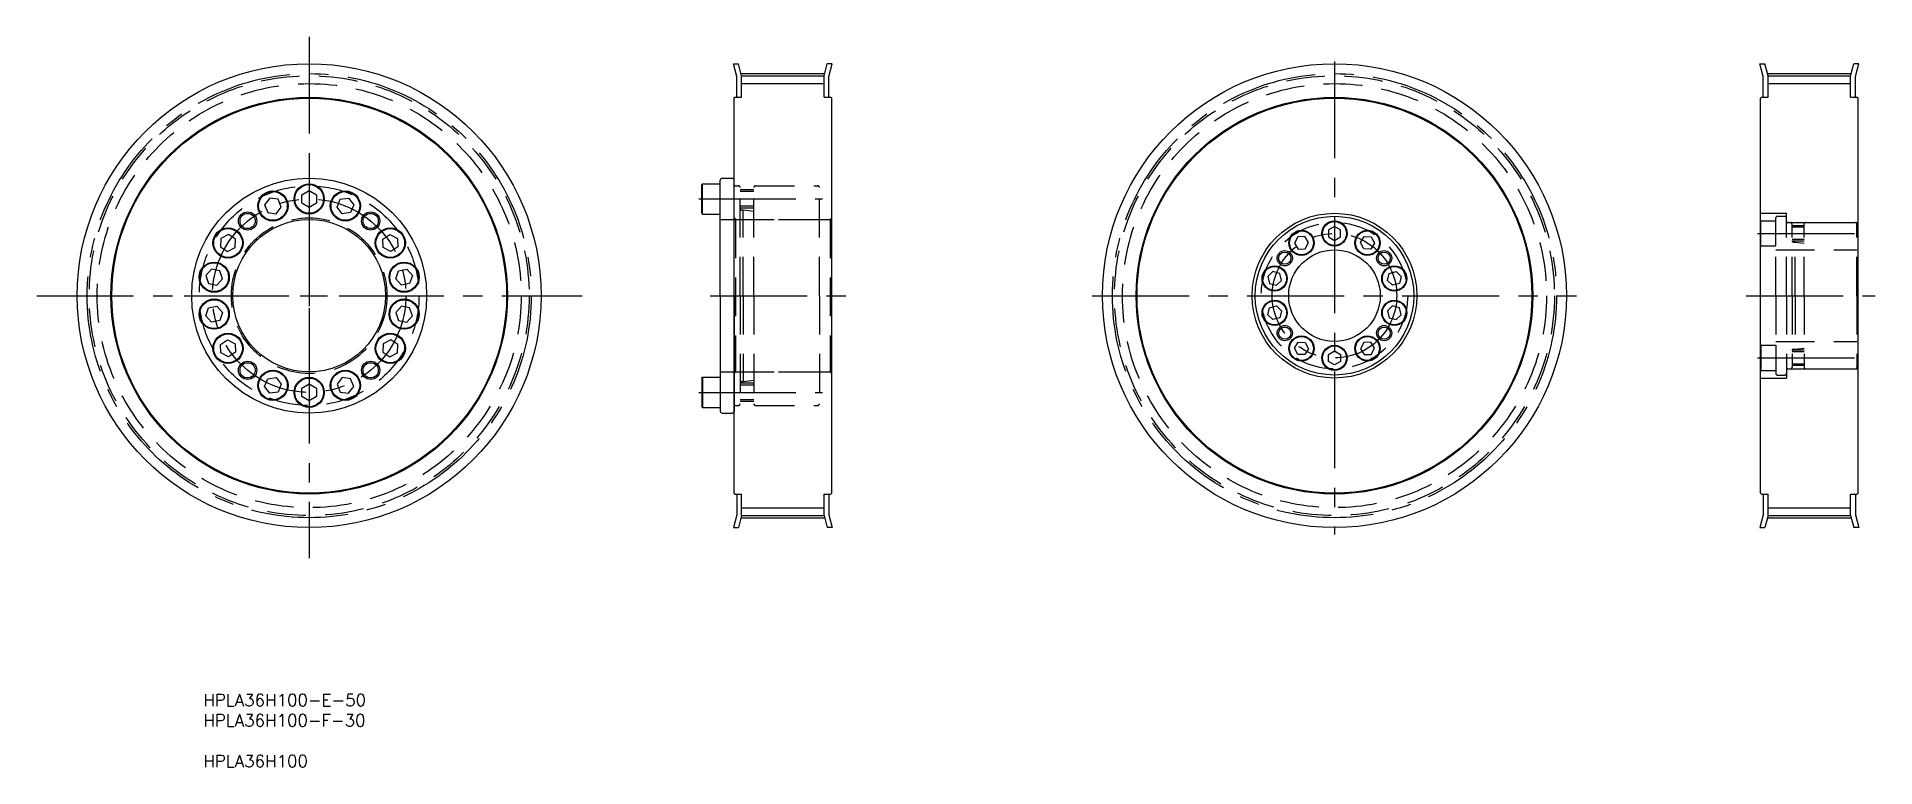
# Model space of a CAD drawing. Extents: x -40 to 563, y -52 to 187.
import ezdxf

# ---------------------------------------------------------------- set-up
doc = ezdxf.new("R2010")
doc.units = 0
doc.linetypes.add('CENTER', pattern=[50.8, 31.75, -6.35, 6.35, -6.35])
doc.linetypes.add('DASHED', pattern=[19.05, 12.7, -6.35])
doc.layers.get('0').update_dxf_attribs({"linetype": 'CONTINUOUS'})
doc.layers.add('CENTER', color=1, linetype='CENTER')
doc.styles.add('MISUMI', font='txt.shx')

# ---------------------------------------------------------------- blocks, each defined once
blk = doc.blocks.new('*U6')
at = {"color": 7, "linetype": 'CONTINUOUS', "style": 'MISUMI'}
for s, p in [('HPLA36H100-E-50', (15.05, -32.4)), ('HPLA36H100-F-30', (15.05, -39.06)), ('HPLA36H100', (15.05, -52.4))]:
    blk.add_text(s, height=4, dxfattribs=at).set_placement(p)

msp = doc.modelspace()

# ---------------------------------------------------------------- linework, layer by layer
at = {"color": 7, "linetype": 'CONTINUOUS'}
for p, q in [((188.76, 178.14), (190.41, 178.14)), ((189.86, 174.01), (188.76, 178.14)), ((191.46, 174.22), (190.41, 178.14)), ((218.46, 174.22), (219.51, 178.14)), ((221.17, 178.14), (219.51, 178.14)), ((220.06, 174.01), (221.17, 178.14)), ((525.17, 178.14), (526.82, 178.14)), ((526.28, 174.01), (525.17, 178.14)), ((527.88, 174.22), (526.82, 178.14)), ((554.88, 174.22), (555.93, 178.14)), ((557.58, 178.14), (555.93, 178.14)), ((556.48, 174.01), (557.58, 178.14)), ((189.86, 167.14), (189.86, 174.01)), ((191.46, 167.14), (191.46, 174.22)), ((191.46, 174.22), (218.46, 174.22)), ((218.46, 167.14), (218.46, 174.22)), ((220.06, 167.14), (220.06, 174.01)), ((526.28, 167.14), (526.28, 174.01)), ((527.88, 167.14), (527.88, 174.22)), ((527.88, 174.22), (554.88, 174.22)), ((554.88, 167.14), (554.88, 174.22)), ((556.48, 167.14), (556.48, 174.01)), ((188.96, 166.84), (189.26, 167.14)), ((188.96, 37.44), (188.96, 166.84)), ((189.26, 167.14), (191.46, 167.14)), ((218.46, 167.14), (220.66, 167.14)), ((220.66, 167.14), (220.96, 166.84)), ((220.96, 37.44), (220.96, 166.84)), ((525.38, 166.84), (525.68, 167.14)), ((525.38, 37.44), (525.38, 166.84)), ((525.68, 167.14), (527.88, 167.14)), ((554.88, 167.14), (557.08, 167.14)), ((557.08, 167.14), (557.38, 166.84)), ((557.38, 37.44), (557.38, 166.84)), ((178.46, 138.55), (178.6, 138.79)), ((178.6, 128.89), (178.6, 138.79)), ((178.6, 138.79), (184.46, 138.79)), ((184.46, 102.14), (184.46, 140.04)), ((184.46, 128.89), (184.46, 138.79)), ((185.06, 140.64), (188.36, 140.64)), ((188.96, 102.14), (188.96, 140.04)), ((36.81, 134.11), (35.11, 131.92)), ((39.56, 133.72), (36.81, 134.11)), ((38.19, 133.91), (38.19, 133.91)), ((38.87, 133.82), (38.87, 133.82)), ((40.6, 131.15), (39.56, 133.72)), ((47.33, 135.23), (49.73, 136.62)), ((47.33, 132.46), (47.33, 135.23)), ((49.73, 136.62), (52.13, 135.23)), ((52.13, 135.23), (52.13, 132.46)), ((58.86, 131.15), (59.9, 133.72)), ((59.9, 133.72), (62.64, 134.11)), ((62.64, 134.11), (64.35, 131.92)), ((178.46, 129.14), (178.46, 138.55)), ((184.46, 130.84), (184.46, 136.84)), ((35.11, 131.92), (36.15, 129.35)), ((36.15, 129.35), (38.89, 128.97)), ((38.89, 128.97), (40.6, 131.15)), ((49.73, 131.07), (47.33, 132.46)), ((52.13, 132.46), (49.73, 131.07)), ((60.56, 128.97), (58.86, 131.15)), ((63.31, 129.35), (60.56, 128.97)), ((64.35, 131.92), (63.31, 129.35)), ((178.46, 129.14), (178.6, 128.89)), ((178.6, 128.89), (184.46, 128.89)), ((20.82, 120.92), (20.67, 118.15)), ((23.29, 122.18), (20.82, 120.92)), ((25.61, 120.67), (23.29, 122.18)), ((25.47, 117.9), (25.61, 120.67)), ((73.84, 120.67), (76.17, 122.18)), ((73.99, 117.9), (73.84, 120.67)), ((76.17, 122.18), (78.64, 120.92)), ((78.64, 120.92), (78.78, 118.15)), ((373.7, 121.4), (372.62, 119.36)), ((376.01, 121.48), (373.7, 121.4)), ((377.24, 119.53), (376.01, 121.48)), ((385.74, 124.85), (383.74, 123.7)), ((383.74, 123.7), (383.74, 121.39)), ((383.74, 121.39), (385.74, 120.24)), ((387.74, 123.7), (385.74, 124.85)), ((385.74, 120.24), (387.74, 121.39)), ((387.74, 121.39), (387.74, 123.7)), ((394.24, 119.53), (395.46, 121.48)), ((395.46, 121.48), (397.77, 121.4)), ((397.77, 121.4), (398.86, 119.36)), ((20.67, 118.15), (23, 116.64)), ((23, 116.64), (25.47, 117.9)), ((76.46, 116.64), (73.99, 117.9)), ((78.78, 118.15), (76.46, 116.64)), ((372.62, 119.36), (373.84, 117.41)), ((373.84, 117.41), (376.15, 117.49)), ((376.15, 117.49), (377.24, 119.53)), ((395.32, 117.49), (394.24, 119.53)), ((397.63, 117.41), (395.32, 117.49)), ((398.86, 119.36), (397.63, 117.41)), ((17.71, 110.81), (15.89, 108.72)), ((15.89, 108.72), (16.79, 106.1)), ((20.43, 110.28), (17.71, 110.81)), ((21.33, 107.66), (20.43, 110.28)), ((78.13, 107.66), (79.03, 110.28)), ((79.03, 110.28), (81.75, 110.81)), ((81.75, 110.81), (83.57, 108.72)), ((83.57, 108.72), (82.66, 106.1)), ((365.57, 110.01), (363.91, 108.4)), ((367.79, 109.37), (365.57, 110.01)), ((368.35, 107.13), (367.79, 109.37)), ((403.13, 107.13), (403.69, 109.37)), ((403.69, 109.37), (405.91, 110.01)), ((405.91, 110.01), (407.57, 108.4)), ((16.79, 106.1), (19.51, 105.57)), ((19.51, 105.57), (21.33, 107.66)), ((79.94, 105.57), (78.13, 107.66)), ((82.66, 106.1), (79.94, 105.57)), ((363.91, 108.4), (364.47, 106.16)), ((364.47, 106.16), (366.69, 105.53)), ((366.69, 105.53), (368.35, 107.13)), ((404.79, 105.53), (403.13, 107.13)), ((407.01, 106.16), (404.79, 105.53)), ((407.57, 108.4), (407.01, 106.16)), ((15.89, 95.57), (16.79, 98.19)), ((16.79, 98.19), (19.51, 98.72)), ((19.51, 98.72), (21.33, 96.62)), ((21.33, 96.62), (20.43, 94)), ((79.94, 98.72), (78.13, 96.62)), ((78.13, 96.62), (79.03, 94)), ((82.66, 98.19), (79.94, 98.72)), ((83.57, 95.57), (82.66, 98.19)), ((184.46, 102.14), (184.46, 64.24)), ((188.96, 102.14), (188.96, 64.24)), ((363.91, 95.88), (364.47, 98.13)), ((364.47, 98.13), (366.69, 98.76)), ((366.69, 98.76), (368.35, 97.16)), ((368.35, 97.16), (367.79, 94.92)), ((404.79, 98.76), (403.13, 97.16)), ((403.13, 97.16), (403.69, 94.92)), ((407.01, 98.13), (404.79, 98.76)), ((407.57, 95.88), (407.01, 98.13)), ((17.71, 93.48), (15.89, 95.57)), ((20.43, 94), (17.71, 93.48)), ((79.03, 94), (81.75, 93.48)), ((81.75, 93.48), (83.57, 95.57)), ((365.57, 94.28), (363.91, 95.88)), ((367.79, 94.92), (365.57, 94.28)), ((403.69, 94.92), (405.91, 94.28)), ((405.91, 94.28), (407.57, 95.88)), ((20.67, 86.14), (23, 87.65)), ((20.82, 83.37), (20.67, 86.14)), ((23, 87.65), (25.47, 86.39)), ((25.47, 86.39), (25.61, 83.62)), ((73.99, 86.39), (73.84, 83.62)), ((76.46, 87.65), (73.99, 86.39)), ((78.78, 86.14), (76.46, 87.65)), ((78.64, 83.37), (78.78, 86.14)), ((372.62, 84.92), (373.84, 86.88)), ((373.7, 82.89), (372.62, 84.92)), ((373.84, 86.88), (376.15, 86.8)), ((377.24, 84.76), (376.01, 82.81)), ((376.15, 86.8), (377.24, 84.76)), ((395.32, 86.8), (394.24, 84.76)), ((394.24, 84.76), (395.46, 82.81)), ((397.63, 86.88), (395.32, 86.8)), ((398.86, 84.92), (397.63, 86.88)), ((397.77, 82.89), (398.86, 84.92)), ((23.29, 82.11), (20.82, 83.37)), ((25.61, 83.62), (23.29, 82.11)), ((73.84, 83.62), (76.17, 82.11)), ((76.17, 82.11), (78.64, 83.37)), ((376.01, 82.81), (373.7, 82.89)), ((383.74, 82.9), (385.74, 84.05)), ((383.74, 80.59), (383.74, 82.9)), ((385.74, 79.44), (383.74, 80.59)), ((385.74, 84.05), (387.74, 82.9)), ((387.74, 80.59), (385.74, 79.44)), ((387.74, 82.9), (387.74, 80.59)), ((395.46, 82.81), (397.77, 82.89)), ((35.11, 72.37), (36.15, 74.94)), ((36.81, 70.18), (35.11, 72.37)), ((36.15, 74.94), (38.89, 75.32)), ((38.89, 75.32), (40.6, 73.14)), ((40.6, 73.14), (39.56, 70.57)), ((47.33, 71.83), (49.73, 73.22)), ((49.73, 73.22), (52.13, 71.83)), ((60.56, 75.32), (58.86, 73.14)), ((58.86, 73.14), (59.9, 70.57)), ((63.31, 74.94), (60.56, 75.32)), ((62.64, 70.18), (64.35, 72.37)), ((64.35, 72.37), (63.31, 74.94)), ((178.46, 75.15), (178.6, 75.39)), ((178.46, 75.15), (178.46, 65.74)), ((178.6, 75.39), (178.6, 65.49)), ((178.6, 75.39), (184.46, 75.39)), ((184.46, 75.39), (184.46, 65.49)), ((184.46, 73.44), (184.46, 67.44)), ((39.56, 70.57), (36.81, 70.18)), ((47.33, 69.06), (47.33, 71.83)), ((49.73, 67.67), (47.33, 69.06)), ((52.13, 69.06), (49.73, 67.67)), ((52.13, 71.83), (52.13, 69.06)), ((59.9, 70.57), (62.64, 70.18)), ((178.46, 65.74), (178.6, 65.49)), ((178.6, 65.49), (184.46, 65.49)), ((185.06, 63.64), (188.36, 63.64)), ((189.26, 37.14), (188.96, 37.44)), ((189.26, 37.14), (191.46, 37.14)), ((189.86, 37.14), (189.86, 30.28)), ((191.46, 30.06), (191.46, 37.14)), ((218.46, 30.06), (218.46, 37.14)), ((218.46, 37.14), (220.66, 37.14)), ((220.06, 37.14), (220.06, 30.28)), ((220.66, 37.14), (220.96, 37.44)), ((525.68, 37.14), (525.38, 37.44)), ((525.68, 37.14), (527.88, 37.14)), ((526.28, 37.14), (526.28, 30.27)), ((527.88, 30.06), (527.88, 37.14)), ((554.88, 30.06), (554.88, 37.14)), ((554.88, 37.14), (557.08, 37.14)), ((556.48, 37.14), (556.48, 30.27)), ((557.08, 37.14), (557.38, 37.44)), ((189.86, 30.28), (188.76, 26.14)), ((220.06, 30.28), (221.17, 26.14)), ((526.28, 30.27), (525.17, 26.14)), ((556.48, 30.27), (557.58, 26.14)), ((188.76, 26.14), (190.41, 26.14)), ((191.46, 30.06), (190.41, 26.14)), ((191.46, 30.06), (218.46, 30.06)), ((218.46, 30.06), (219.51, 26.14)), ((221.17, 26.14), (219.51, 26.14)), ((525.17, 26.14), (526.82, 26.14)), ((527.88, 30.06), (526.82, 26.14)), ((527.88, 30.06), (554.88, 30.06)), ((554.88, 30.06), (555.93, 26.14)), ((557.58, 26.14), (555.93, 26.14))]:
    msp.add_line(p, q, dxfattribs=at)
at = {"color": 3, "linetype": 'CONTINUOUS'}
for p, q in [((191.46, 171.63), (218.46, 171.63)), ((527.88, 171.63), (554.88, 171.63)), ((191.46, 32.65), (218.46, 32.65)), ((527.88, 32.65), (554.88, 32.65))]:
    msp.add_line(p, q, dxfattribs=at)
at = {"color": 3, "linetype": 'DASHED'}
for p, q in [((189.37, 138.14), (190.36, 138.14)), ((190.96, 102.14), (190.96, 137.54)), ((195.46, 136.84), (190.96, 136.84)), ((195.46, 136.24), (190.96, 136.24)), ((195.46, 102.14), (195.46, 137.54)), ((196.06, 138.14), (216.36, 138.14)), ((216.96, 102.14), (216.96, 137.54)), ((184.46, 127.14), (216.96, 127.14)), ((188.96, 127.64), (189.46, 127.14)), ((189.46, 127.14), (189.46, 77.14)), ((189.46, 127.14), (220.46, 127.14)), ((195.46, 131.44), (190.96, 131.44)), ((195.46, 130.84), (190.96, 130.84)), ((191.37, 130.26), (191.96, 130.26)), ((191.96, 102.14), (191.96, 130.26)), ((191.96, 130.26), (195.46, 129.87)), ((220.96, 127.64), (220.46, 127.14)), ((220.46, 127.14), (220.46, 77.14)), ((525.38, 129.14), (533.88, 129.14)), ((525.38, 126.47), (525.49, 126.67)), ((525.49, 118.42), (525.49, 126.67)), ((525.49, 126.67), (530.38, 126.67)), ((530.38, 102.14), (530.38, 127.64)), ((530.38, 118.42), (530.38, 126.67)), ((530.88, 128.14), (533.38, 128.14)), ((533.88, 126.14), (533.88, 129.14)), ((533.88, 102.14), (533.88, 127.64)), ((525.38, 118.62), (525.38, 126.47)), ((530.38, 120.04), (530.38, 125.04)), ((533.88, 126.14), (557.38, 126.14)), ((534.29, 126.14), (535.18, 126.14)), ((535.68, 102.14), (535.68, 125.64)), ((539.68, 125.04), (535.68, 125.04)), ((539.68, 124.54), (535.68, 124.54)), ((539.68, 120.54), (535.68, 120.54)), ((539.68, 102.14), (539.68, 125.64)), ((540.18, 126.14), (556.48, 126.14)), ((556.98, 102.14), (556.98, 125.64)), ((525.38, 118.62), (525.49, 118.42)), ((525.49, 118.42), (530.38, 118.42)), ((530.38, 117.14), (556.98, 117.14)), ((530.38, 114.89), (530.38, 114.89)), ((539.68, 120.04), (535.68, 120.04)), ((536.28, 119.67), (536.68, 119.67)), ((536.68, 102.14), (536.68, 119.67)), ((536.68, 119.67), (539.68, 119.33)), ((530.38, 108.52), (530.38, 108.52)), ((190.96, 102.14), (190.96, 66.74)), ((191.96, 102.14), (191.96, 74.03)), ((195.46, 102.14), (195.46, 66.74)), ((216.96, 102.14), (216.96, 66.74)), ((530.38, 102.14), (530.38, 76.64)), ((533.88, 102.14), (533.88, 76.64)), ((535.68, 102.14), (535.68, 78.64)), ((536.68, 102.14), (536.68, 84.62)), ((539.68, 102.14), (539.68, 78.64)), ((556.98, 102.14), (556.98, 78.64)), ((525.38, 85.67), (525.49, 85.87)), ((525.38, 85.67), (525.38, 77.82)), ((525.49, 85.87), (525.49, 77.62)), ((525.49, 85.87), (530.38, 85.87)), ((530.38, 87.14), (556.98, 87.14)), ((530.38, 85.87), (530.38, 77.62)), ((536.28, 84.62), (536.68, 84.62)), ((536.68, 84.62), (539.68, 84.96)), ((530.38, 84.24), (530.38, 79.24)), ((539.68, 84.24), (535.68, 84.24)), ((539.68, 83.74), (535.68, 83.74)), ((539.68, 79.74), (535.68, 79.74)), ((539.68, 79.24), (535.68, 79.24)), ((184.46, 77.14), (216.96, 77.14)), ((188.96, 76.64), (189.46, 77.14)), ((189.46, 77.14), (220.46, 77.14)), ((195.46, 73.44), (190.96, 73.44)), ((195.46, 72.84), (190.96, 72.84)), ((191.37, 74.03), (191.96, 74.03)), ((191.96, 74.03), (195.46, 74.42)), ((220.96, 76.64), (220.46, 77.14)), ((525.38, 77.82), (525.49, 77.62)), ((525.38, 75.14), (533.88, 75.14)), ((525.49, 77.62), (530.38, 77.62)), ((530.88, 76.14), (533.38, 76.14)), ((533.88, 78.14), (533.88, 75.14)), ((533.88, 78.14), (557.38, 78.14)), ((534.29, 78.14), (535.18, 78.14)), ((540.18, 78.14), (556.48, 78.14)), ((195.46, 68.04), (190.96, 68.04)), ((195.46, 67.44), (190.96, 67.44)), ((189.37, 66.14), (190.36, 66.14)), ((196.06, 66.14), (216.36, 66.14))]:
    msp.add_line(p, q, dxfattribs=at)
at = {"color": 7, "linetype": 'CONTINUOUS'}
for centre, radius in [((49.73, 102.14), 76), ((385.74, 102.14), 76), ((49.73, 102.14), 65), ((49.73, 102.14), 64.7), ((385.74, 102.14), 65), ((385.74, 102.14), 64.7), ((49.73, 102.14), 38.5), ((49.73, 133.84), 4.95), ((37.85, 131.54), 4.95), ((37.85, 131.54), 4.71), ((49.73, 133.84), 4.71), ((61.6, 131.54), 4.95), ((61.6, 131.54), 4.71), ((49.73, 102.14), 25), ((29.56, 126.61), 2.5), ((69.89, 126.61), 2.5), ((385.74, 102.14), 27), ((385.74, 102.14), 26), ((385.74, 122.54), 4.12), ((23.14, 119.41), 4.95), ((23.14, 119.41), 4.71), ((76.31, 119.41), 4.95), ((76.31, 119.41), 4.71), ((374.93, 119.44), 4.12), ((374.93, 119.44), 3.92), ((385.74, 122.54), 3.92), ((396.55, 119.44), 4.12), ((396.55, 119.44), 3.92), ((369.45, 114.42), 2.5), ((369.45, 114.42), 2), ((385.74, 102.14), 15), ((402.03, 114.42), 2.5), ((402.03, 114.42), 2), ((18.61, 108.19), 4.95), ((18.61, 108.19), 4.71), ((80.85, 108.19), 4.95), ((80.85, 108.19), 4.71), ((366.13, 107.77), 4.12), ((366.13, 107.77), 3.92), ((405.35, 107.77), 4.12), ((405.35, 107.77), 3.92), ((18.61, 96.1), 4.95), ((18.61, 96.1), 4.71), ((80.85, 96.1), 4.95), ((80.85, 96.1), 4.71), ((366.13, 96.52), 4.12), ((366.13, 96.52), 3.92), ((405.35, 96.52), 4.12), ((405.35, 96.52), 3.92), ((369.45, 89.87), 2.5), ((369.45, 89.87), 2), ((402.03, 89.87), 2.5), ((402.03, 89.87), 2), ((23.14, 84.88), 4.95), ((23.14, 84.88), 4.71), ((76.31, 84.88), 4.95), ((76.31, 84.88), 4.71), ((374.93, 84.84), 4.12), ((374.93, 84.84), 3.92), ((385.74, 81.74), 4.12), ((385.74, 81.74), 3.92), ((396.55, 84.84), 4.12), ((396.55, 84.84), 3.92), ((29.56, 77.68), 2.5), ((69.89, 77.68), 2.5), ((37.85, 72.75), 4.95), ((37.85, 72.75), 4.71), ((49.73, 70.44), 4.95), ((49.73, 70.44), 4.71), ((61.6, 72.75), 4.95), ((61.6, 72.75), 4.71)]:
    msp.add_circle(centre, radius, dxfattribs=at)
at = {"color": 3, "linetype": 'DASHED'}
for centre, radius in [((49.73, 102.14), 72.08), ((49.73, 102.14), 69.49), ((385.74, 102.14), 72.08), ((385.74, 102.14), 69.49), ((49.73, 102.14), 36), ((49.73, 102.14), 25.5), ((385.74, 102.14), 24)]:
    msp.add_circle(centre, radius, dxfattribs=at)
at = {"color": 3}
for centre in [(29.56, 126.61), (69.89, 126.61), (29.56, 77.68), (69.89, 77.68)]:
    msp.add_circle(centre, 3, dxfattribs=at)
at = {"color": 7, "linetype": 'CONTINUOUS'}
for centre, start, end in [((185.06, 140.04), 90, 180), ((188.36, 140.04), 0, 90), ((185.06, 64.24), 179.99855, 269.99854), ((188.36, 64.24), 270, 0)]:
    msp.add_arc(centre, 0.6, start, end, dxfattribs=at)
at = {"color": 3, "linetype": 'DASHED'}
for centre, radius, start, end in [((189.37, 138.55), 0.41, 180, 270), ((190.36, 137.54), 0.6, 0, 90), ((196.06, 137.54), 0.6, 90, 180), ((216.36, 137.54), 0.6, 0, 90), ((191.37, 130.67), 0.41, 180, 270), ((530.88, 127.64), 0.5, 90, 180.00087), ((533.38, 127.64), 0.5, 0, 90), ((534.29, 126.55), 0.41, 180, 270), ((535.18, 125.64), 0.5, 0, 90), ((540.18, 125.64), 0.5, 90, 180), ((556.48, 125.64), 0.5, 0, 90), ((536.28, 120.27), 0.6, 180, 270), ((536.28, 84.02), 0.6, 90, 180), ((535.18, 78.64), 0.5, 270, 0), ((540.18, 78.64), 0.5, 180, 270), ((556.48, 78.64), 0.5, 270, 0), ((191.37, 73.62), 0.41, 90, 180), ((530.88, 76.64), 0.5, 179.99913, 270), ((533.38, 76.64), 0.5, 270, 0), ((534.29, 77.73), 0.41, 90, 180), ((190.36, 66.74), 0.6, 270, 0), ((196.06, 66.74), 0.6, 180, 270), ((216.36, 66.74), 0.6, 270, 0), ((189.37, 65.73), 0.41, 90, 180)]:
    msp.add_arc(centre, radius, start, end, dxfattribs=at)
at = {"layer": 'CENTER', "color": 1, "linetype": 'CENTER'}
for p, q in [((49.73, 186.99), (49.73, 16.14)), ((191.46, 174.91), (218.46, 174.91)), ((385.74, 178.91), (385.74, 23.88)), ((527.88, 174.91), (554.88, 174.91)), ((49.73, 143.14), (49.73, 61.14)), ((177.46, 133.84), (217.96, 133.84)), ((524.38, 122.54), (557.98, 122.54)), ((-39.54, 102.14), (139.16, 102.14)), ((8.73, 102.14), (90.73, 102.14)), ((181.16, 102.14), (225.96, 102.14)), ((306.36, 102.14), (465.1, 102.14)), ((520.65, 102.14), (562.96, 102.14)), ((524.38, 81.74), (557.98, 81.74)), ((177.46, 70.44), (217.96, 70.44)), ((191.46, 29.38), (218.46, 29.38)), ((527.88, 29.38), (554.88, 29.38))]:
    msp.add_line(p, q, dxfattribs=at)
for centre, radius in [((49.73, 102.14), 72.76), ((385.74, 102.14), 72.76), ((49.73, 102.14), 31.7), ((385.74, 102.14), 20.4)]:
    msp.add_circle(centre, radius, dxfattribs=at)

# ---------------------------------------------------------------- block references
at = {"color": 7, "linetype": 'CONTINUOUS'}
msp.add_blockref('*U6', (0, 0), dxfattribs=at)

doc.saveas('drawing.dxf')
